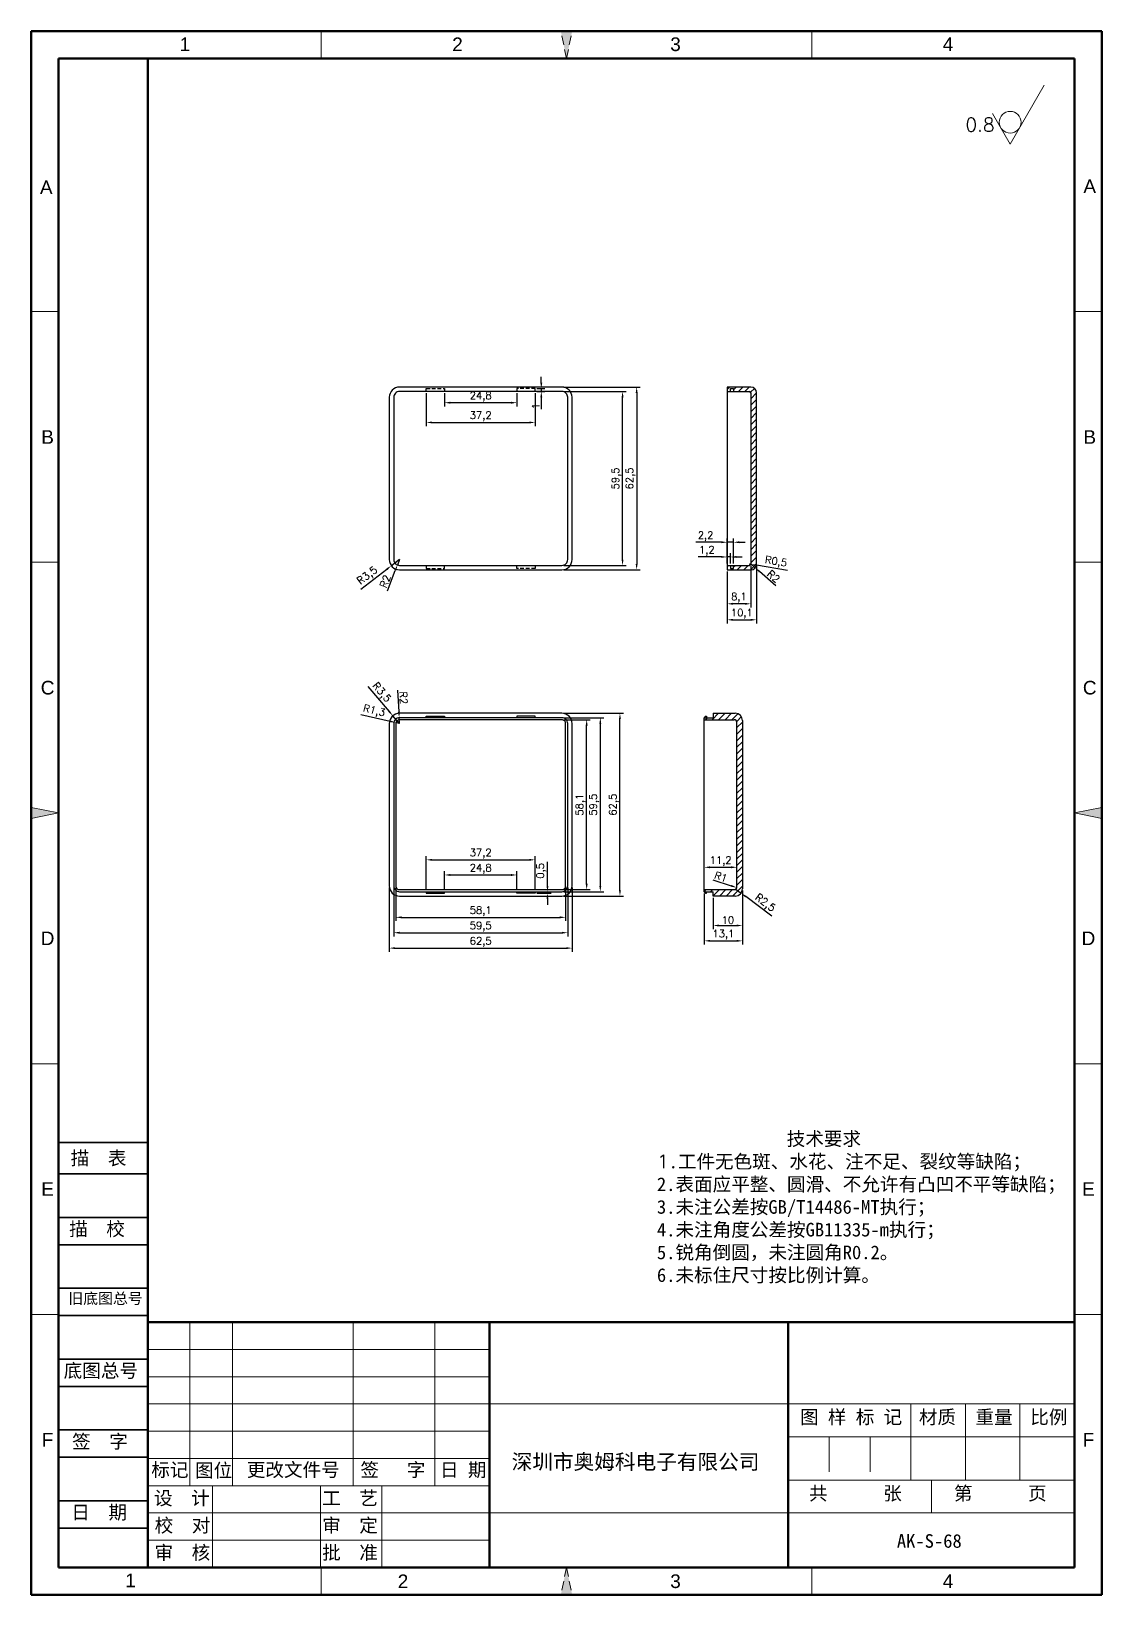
# Model space of a CAD drawing. Header units: millimetres. Extents: x 13947 to 14313, y 609 to 1143.
import ezdxf
from ezdxf.enums import TextEntityAlignment as Align

# ---------------------------------------------------------------- set-up
doc = ezdxf.new("R2010")
doc.units = ezdxf.units.MM
for name, pattern in [('ACAD_ISO10W100', [18, 12, -3, 0, -3]), ('DASHED', [19.05, 12.7, -6.35]), ('HIDDEN2', [4.7625, 3.175, -1.5875])]:
    doc.linetypes.add(name, pattern=pattern)
for name, color, linetype, lineweight in [('dim', 82, 'Continuous', 9), ('图层1', 7, 'ACAD_ISO10W100', 15), ('图层2', 7, 'Continuous', 30), ('图层3', 7, 'Continuous', 15), ('图层4', 7, 'Continuous', 40), ('图层5', 7, 'HIDDEN2', 15), ('细实线', 3, 'Continuous', 18)]:
    doc.layers.add(name, color=color, linetype=linetype, lineweight=lineweight)
doc.layers.add('尺寸线', color=7, linetype='Continuous')
doc.styles.get("Standard").update_dxf_attribs({"font": 'txt', "bigfont": 'gbcbig.shx'})
doc.styles.add('样式 3', font='arial.ttf', dxfattribs={"height": 3.8})
doc.dimstyles.new('ISO-25', dxfattribs={"dimtxt": 2.5, "dimasz": 2.5, "dimexe": 1.25, "dimexo": 0.625, "dimtad": 1, "dimtxsty": 'Standard', "dimcen": 2.5, "dimadec": 0, "dimazin": 0, "dimtfac": 1, "dimtmove": 0, "dimatfit": 3, "dimfxl": 0, "dimarcsym": 0})
pattern_1 = [(45, (44.3834, 213.8668), (-1.12253202, 1.12253202), [])]

# ---------------------------------------------------------------- blocks, each defined once
blk = doc.blocks.new('*D157')
at = {"layer": 'Defpoints', "color": 0}
for p in [(14128.11, 909.94), (14147.97, 909.94), (14128.11, 847.44)]:
    blk.add_point(p, dxfattribs=at)
at = {"layer": 'dim', "color": 0, "lineweight": -2}
for p, q in [((14128.73, 909.94), (14149.22, 909.94)), ((14147.97, 849.44), (14147.97, 907.94)), ((14128.73, 847.44), (14149.22, 847.44))]:
    blk.add_line(p, q, dxfattribs=at)
at = {"layer": 'dim', "color": 0}
for points in [[(14147.64, 907.94), (14148.3, 907.94), (14147.97, 909.94)], [(14147.64, 849.44), (14148.3, 849.44), (14147.97, 847.44)]]:
    blk.add_solid(points, dxfattribs=at)
at = {"layer": 'dim', "color": 0, "insert": (14145.89, 878.69), "char_height": 2.5, "attachment_point": 5, "rotation": 90}
blk.add_mtext('62,5', dxfattribs=at)
blk = doc.blocks.new('*D158')
at = {"layer": 'Defpoints', "color": 0}
for p in [(14128.11, 908.44), (14128.11, 848.94), (14141.26, 848.94)]:
    blk.add_point(p, dxfattribs=at)
at = {"layer": 'dim', "color": 0, "lineweight": -2}
for p, q in [((14128.73, 908.44), (14142.51, 908.44)), ((14141.26, 906.44), (14141.26, 850.94)), ((14128.73, 848.94), (14142.51, 848.94))]:
    blk.add_line(p, q, dxfattribs=at)
at = {"layer": 'dim', "color": 0}
for points in [[(14140.92, 906.44), (14141.59, 906.44), (14141.26, 908.44)], [(14140.92, 850.94), (14141.59, 850.94), (14141.26, 848.94)]]:
    blk.add_solid(points, dxfattribs=at)
at = {"layer": 'dim', "color": 0, "insert": (14139.17, 878.69), "char_height": 2.5, "attachment_point": 5, "rotation": 90}
blk.add_mtext('59,5', dxfattribs=at)
blk = doc.blocks.new('*D159')
at = {"layer": 'Defpoints', "color": 0}
for p in [(14128.11, 907.74), (14136.59, 907.74), (14128.11, 849.64)]:
    blk.add_point(p, dxfattribs=at)
at = {"layer": 'dim', "color": 0, "lineweight": -2}
for p, q in [((14128.73, 907.74), (14137.84, 907.74)), ((14136.59, 851.64), (14136.59, 905.74)), ((14128.73, 849.64), (14137.84, 849.64))]:
    blk.add_line(p, q, dxfattribs=at)
at = {"layer": 'dim', "color": 0}
for points in [[(14136.26, 905.74), (14136.93, 905.74), (14136.59, 907.74)], [(14136.26, 851.64), (14136.93, 851.64), (14136.59, 849.64)]]:
    blk.add_solid(points, dxfattribs=at)
at = {"layer": 'dim', "color": 0, "insert": (14134.51, 878.69), "char_height": 2.5, "attachment_point": 5, "rotation": 90}
blk.add_mtext('58,1', dxfattribs=at)
blk = doc.blocks.new('*D160')
at = {"layer": 'Defpoints', "color": 0}
for p in [(14069.11, 850.94), (14131.61, 850.94), (14131.61, 829.65)]:
    blk.add_point(p, dxfattribs=at)
at = {"layer": 'dim', "color": 0, "lineweight": -2}
for p, q in [((14069.11, 850.32), (14069.11, 828.4)), ((14131.61, 850.32), (14131.61, 828.4)), ((14071.11, 829.65), (14129.61, 829.65))]:
    blk.add_line(p, q, dxfattribs=at)
at = {"layer": 'dim', "color": 0}
for points in [[(14071.11, 829.98), (14071.11, 829.32), (14069.11, 829.65)], [(14129.61, 829.98), (14129.61, 829.32), (14131.61, 829.65)]]:
    blk.add_solid(points, dxfattribs=at)
at = {"layer": 'dim', "color": 0, "insert": (14100.36, 831.73), "char_height": 2.5, "attachment_point": 5}
blk.add_mtext('62,5', dxfattribs=at)
blk = doc.blocks.new('*D161')
at = {"layer": 'Defpoints', "color": 0}
for p in [(14070.61, 850.94), (14130.11, 850.94), (14130.11, 834.9)]:
    blk.add_point(p, dxfattribs=at)
at = {"layer": 'dim', "color": 0, "lineweight": -2}
for p, q in [((14070.61, 850.32), (14070.61, 833.65)), ((14130.11, 850.32), (14130.11, 833.65)), ((14072.61, 834.9), (14128.11, 834.9))]:
    blk.add_line(p, q, dxfattribs=at)
at = {"layer": 'dim', "color": 0}
for points in [[(14072.61, 835.24), (14072.61, 834.57), (14070.61, 834.9)], [(14128.11, 835.24), (14128.11, 834.57), (14130.11, 834.9)]]:
    blk.add_solid(points, dxfattribs=at)
at = {"layer": 'dim', "color": 0, "insert": (14100.36, 836.99), "char_height": 2.5, "attachment_point": 5}
blk.add_mtext('59,5', dxfattribs=at)
blk = doc.blocks.new('*D162')
at = {"layer": 'Defpoints', "color": 0}
for p in [(14071.31, 850.94), (14129.41, 850.94), (14129.41, 840.17)]:
    blk.add_point(p, dxfattribs=at)
at = {"layer": 'dim', "color": 0, "lineweight": -2}
for p, q in [((14071.31, 850.32), (14071.31, 838.92)), ((14129.41, 850.32), (14129.41, 838.92)), ((14073.31, 840.17), (14127.41, 840.17))]:
    blk.add_line(p, q, dxfattribs=at)
at = {"layer": 'dim', "color": 0}
for points in [[(14073.31, 840.51), (14073.31, 839.84), (14071.31, 840.17)], [(14127.41, 840.51), (14127.41, 839.84), (14129.41, 840.17)]]:
    blk.add_solid(points, dxfattribs=at)
at = {"layer": 'dim', "color": 0, "insert": (14100.36, 842.26), "char_height": 2.5, "attachment_point": 5}
blk.add_mtext('58,1', dxfattribs=at)
blk = doc.blocks.new('*D163')
at = {"layer": 'Defpoints', "color": 0}
for p in [(14112.76, 854.66), (14087.96, 848.94), (14112.76, 848.94)]:
    blk.add_point(p, dxfattribs=at)
at = {"layer": 'dim', "color": 0, "lineweight": -2}
for p, q in [((14087.96, 849.57), (14087.96, 855.91)), ((14112.76, 849.57), (14112.76, 855.91)), ((14089.96, 854.66), (14110.76, 854.66))]:
    blk.add_line(p, q, dxfattribs=at)
at = {"layer": 'dim', "color": 0}
for points in [[(14089.96, 854.99), (14089.96, 854.32), (14087.96, 854.66)], [(14110.76, 854.99), (14110.76, 854.32), (14112.76, 854.66)]]:
    blk.add_solid(points, dxfattribs=at)
at = {"layer": 'dim', "color": 0, "insert": (14100.36, 856.74), "char_height": 2.5, "attachment_point": 5}
blk.add_mtext('24,8', dxfattribs=at)
blk = doc.blocks.new('*D164')
at = {"layer": 'Defpoints', "color": 0}
for p in [(14118.96, 859.83), (14081.76, 848.94), (14118.96, 848.94)]:
    blk.add_point(p, dxfattribs=at)
at = {"layer": 'dim', "color": 0, "lineweight": -2}
for p, q in [((14081.76, 849.57), (14081.76, 861.08)), ((14118.96, 849.57), (14118.96, 861.08)), ((14083.76, 859.83), (14116.96, 859.83))]:
    blk.add_line(p, q, dxfattribs=at)
at = {"layer": 'dim', "color": 0}
for points in [[(14083.76, 860.17), (14083.76, 859.5), (14081.76, 859.83)], [(14116.96, 860.17), (14116.96, 859.5), (14118.96, 859.83)]]:
    blk.add_solid(points, dxfattribs=at)
at = {"layer": 'dim', "color": 0, "insert": (14100.36, 861.92), "char_height": 2.5, "attachment_point": 5}
blk.add_mtext('37,2', dxfattribs=at)
blk = doc.blocks.new('*D165')
at = {"layer": 'Defpoints', "color": 0}
for p in [(14118.96, 848.94), (14118.96, 848.44), (14123.19, 848.94)]:
    blk.add_point(p, dxfattribs=at)
at = {"layer": 'dim', "color": 0, "lineweight": -2}
for p, q in [((14123.19, 850.94), (14123.19, 859.19)), ((14119.58, 848.94), (14124.44, 848.94)), ((14119.58, 848.44), (14124.44, 848.44)), ((14123.19, 848.44), (14123.19, 848.94)), ((14123.19, 846.44), (14123.19, 844.44))]:
    blk.add_line(p, q, dxfattribs=at)
at = {"layer": 'dim', "color": 0}
for points in [[(14122.86, 850.94), (14123.53, 850.94), (14123.19, 848.94)], [(14122.86, 846.44), (14123.53, 846.44), (14123.19, 848.44)]]:
    blk.add_solid(points, dxfattribs=at)
at = {"layer": 'dim', "color": 0, "insert": (14121.11, 856.07), "char_height": 2.5, "attachment_point": 5, "rotation": 90}
blk.add_mtext('0,5', dxfattribs=at)
blk = doc.blocks.new('*D166')
at = {"layer": 'Defpoints', "color": 0}
for p in [(14070.33, 909.1), (14072.61, 906.44)]:
    blk.add_point(p, dxfattribs=at)
at = {"layer": 'dim', "color": 0, "lineweight": -2}
for p, q in [((14061.75, 919.08), (14069.03, 910.61)), ((14072.61, 906.44), (14070.33, 909.1))]:
    blk.add_line(p, q, dxfattribs=at)
at = {"layer": 'dim', "color": 0}
blk.add_solid([(14069.28, 910.83), (14068.77, 910.4), (14070.33, 909.1)], dxfattribs=at)
at = {"layer": 'dim', "color": 0, "insert": (14066.32, 916.96), "char_height": 2.5, "attachment_point": 5, "rotation": 310.6615}
blk.add_mtext('R3,5', dxfattribs=at)
blk = doc.blocks.new('*D167')
at = {"layer": 'Defpoints', "color": 0}
for p in [(14072.49, 908.44), (14072.61, 906.44)]:
    blk.add_point(p, dxfattribs=at)
at = {"layer": 'dim', "color": 0, "lineweight": -2}
for p, q in [((14071.93, 917.84), (14072.37, 910.43)), ((14072.61, 906.44), (14072.49, 908.44))]:
    blk.add_line(p, q, dxfattribs=at)
at = {"layer": 'dim', "color": 0}
blk.add_solid([(14072.71, 910.45), (14072.04, 910.41), (14072.49, 908.44)], dxfattribs=at)
at = {"layer": 'dim', "color": 0, "insert": (14073.96, 915.25), "char_height": 2.5, "attachment_point": 5, "rotation": 273.4022}
blk.add_mtext('R2', dxfattribs=at)
blk = doc.blocks.new('*D168')
at = {"layer": 'Defpoints', "color": 0}
for p in [(14071.34, 906.74), (14072.61, 906.44)]:
    blk.add_point(p, dxfattribs=at)
at = {"layer": 'dim', "color": 0, "lineweight": -2}
for p, q in [((14059.34, 909.56), (14069.4, 907.2)), ((14072.61, 906.44), (14071.34, 906.74))]:
    blk.add_line(p, q, dxfattribs=at)
at = {"layer": 'dim', "color": 0}
blk.add_solid([(14069.47, 907.52), (14069.32, 906.87), (14071.34, 906.74)], dxfattribs=at)
at = {"layer": 'dim', "color": 0, "insert": (14063.87, 910.63), "char_height": 2.5, "attachment_point": 5, "rotation": 346.7789}
blk.add_mtext('R1,3', dxfattribs=at)
blk = doc.blocks.new('*D169')
at = {"layer": 'Defpoints', "color": 0}
for p in [(14176.79, 848.94), (14189.89, 849.94), (14189.89, 832.13)]:
    blk.add_point(p, dxfattribs=at)
at = {"layer": 'dim', "color": 0, "lineweight": -2}
for p, q in [((14176.79, 848.32), (14176.79, 830.88)), ((14189.89, 849.32), (14189.89, 830.88)), ((14178.79, 832.13), (14187.89, 832.13))]:
    blk.add_line(p, q, dxfattribs=at)
at = {"layer": 'dim', "color": 0}
for points in [[(14178.79, 832.46), (14178.79, 831.8), (14176.79, 832.13)], [(14187.89, 832.46), (14187.89, 831.8), (14189.89, 832.13)]]:
    blk.add_solid(points, dxfattribs=at)
at = {"layer": 'dim', "color": 0, "insert": (14183.34, 834.21), "char_height": 2.5, "attachment_point": 5}
blk.add_mtext('13,1', dxfattribs=at)
blk = doc.blocks.new('*D170')
at = {"layer": 'Defpoints', "color": 0}
for p in [(14179.89, 847.44), (14189.89, 849.94), (14189.89, 837.37)]:
    blk.add_point(p, dxfattribs=at)
at = {"layer": 'dim', "color": 0, "lineweight": -2}
for p, q in [((14179.89, 846.82), (14179.89, 836.12)), ((14189.89, 849.32), (14189.89, 836.12)), ((14181.89, 837.37), (14187.89, 837.37))]:
    blk.add_line(p, q, dxfattribs=at)
at = {"layer": 'dim', "color": 0}
for points in [[(14181.89, 837.7), (14181.89, 837.03), (14179.89, 837.37)], [(14187.89, 837.7), (14187.89, 837.03), (14189.89, 837.37)]]:
    blk.add_solid(points, dxfattribs=at)
at = {"layer": 'dim', "color": 0, "insert": (14184.89, 839.24), "char_height": 2.5, "attachment_point": 5}
blk.add_mtext('10', dxfattribs=at)
blk = doc.blocks.new('*D171')
at = {"layer": 'Defpoints', "color": 0}
for p in [(14187.99, 857.28), (14187.99, 850.64), (14176.79, 849.64)]:
    blk.add_point(p, dxfattribs=at)
at = {"layer": 'dim', "color": 0, "lineweight": -2}
for p, q in [((14176.79, 850.27), (14176.79, 858.53)), ((14178.79, 857.28), (14185.99, 857.28)), ((14187.99, 851.27), (14187.99, 858.53))]:
    blk.add_line(p, q, dxfattribs=at)
at = {"layer": 'dim', "color": 0}
for points in [[(14178.79, 857.62), (14178.79, 856.95), (14176.79, 857.28)], [(14185.99, 857.62), (14185.99, 856.95), (14187.99, 857.28)]]:
    blk.add_solid(points, dxfattribs=at)
at = {"layer": 'dim', "color": 0, "insert": (14182.39, 859.37), "char_height": 2.5, "attachment_point": 5}
blk.add_mtext('11,2', dxfattribs=at)
blk = doc.blocks.new('*D172')
at = {"layer": 'Defpoints', "color": 0}
for p in [(14187.39, 849.94), (14189.39, 848.44)]:
    blk.add_point(p, dxfattribs=at)
at = {"layer": 'dim', "color": 0, "lineweight": -2}
for p, q in [((14187.39, 849.94), (14189.39, 848.44)), ((14199.92, 840.53), (14190.99, 847.24))]:
    blk.add_line(p, q, dxfattribs=at)
at = {"layer": 'dim', "color": 0}
blk.add_solid([(14191.19, 847.51), (14190.79, 846.97), (14189.39, 848.44)], dxfattribs=at)
at = {"layer": 'dim', "color": 0, "insert": (14197.5, 844.95), "char_height": 2.5, "attachment_point": 5, "rotation": 323.0933}
blk.add_mtext('R2,5', dxfattribs=at)
blk = doc.blocks.new('*D173')
at = {"layer": 'Defpoints', "color": 0}
for p in [(14186.99, 850.64), (14187.94, 850.33)]:
    blk.add_point(p, dxfattribs=at)
at = {"layer": 'dim', "color": 0, "lineweight": -2}
blk.add_line((14179.77, 852.97), (14186.04, 850.95), dxfattribs=at)
at = {"layer": 'dim', "color": 0}
blk.add_solid([(14186.14, 851.27), (14185.93, 850.63), (14187.94, 850.33)], dxfattribs=at)
at = {"layer": 'dim', "color": 0, "insert": (14182.53, 854.05), "char_height": 2.5, "attachment_point": 5, "rotation": 342.1233}
blk.add_mtext('R1', dxfattribs=at)
blk = doc.blocks.new('*D174')
at = {"layer": 'Defpoints', "color": 0}
for p in [(14184.6, 959.02), (14194.7, 961.02), (14194.7, 941.92)]:
    blk.add_point(p, dxfattribs=at)
at = {"layer": 'dim', "color": 0, "lineweight": -2}
for p, q in [((14184.6, 958.39), (14184.6, 940.67)), ((14194.7, 960.39), (14194.7, 940.67)), ((14186.6, 941.92), (14192.7, 941.92))]:
    blk.add_line(p, q, dxfattribs=at)
at = {"layer": 'dim', "color": 0}
for points in [[(14186.6, 942.25), (14186.6, 941.59), (14184.6, 941.92)], [(14192.7, 942.25), (14192.7, 941.59), (14194.7, 941.92)]]:
    blk.add_solid(points, dxfattribs=at)
at = {"layer": 'dim', "color": 0, "insert": (14189.65, 944), "char_height": 2.5, "attachment_point": 5}
blk.add_mtext('10,1', dxfattribs=at)
blk = doc.blocks.new('*D175')
at = {"layer": 'Defpoints', "color": 0}
for p in [(14184.6, 959.02), (14192.7, 961.02), (14184.6, 947.39)]:
    blk.add_point(p, dxfattribs=at)
at = {"layer": 'dim', "color": 0, "lineweight": -2}
for p, q in [((14184.6, 958.39), (14184.6, 946.14)), ((14192.7, 960.39), (14192.7, 946.14)), ((14190.7, 947.39), (14186.6, 947.39))]:
    blk.add_line(p, q, dxfattribs=at)
at = {"layer": 'dim', "color": 0}
for points in [[(14186.6, 947.73), (14186.6, 947.06), (14184.6, 947.39)], [(14190.7, 947.73), (14190.7, 947.06), (14192.7, 947.39)]]:
    blk.add_solid(points, dxfattribs=at)
at = {"layer": 'dim', "color": 0, "insert": (14188.65, 949.48), "char_height": 2.5, "attachment_point": 5}
blk.add_mtext('8,1', dxfattribs=at)
blk = doc.blocks.new('*D176')
at = {"layer": 'Defpoints', "color": 0}
for p in [(14184.6, 963.41), (14184.6, 960.52), (14185.8, 960.52)]:
    blk.add_point(p, dxfattribs=at)
at = {"layer": 'dim', "color": 0, "lineweight": -2}
for p, q in [((14182.6, 963.41), (14174.77, 963.41)), ((14184.6, 961.14), (14184.6, 964.66)), ((14185.8, 963.41), (14184.6, 963.41)), ((14185.8, 961.14), (14185.8, 964.66)), ((14187.8, 963.41), (14189.8, 963.41))]:
    blk.add_line(p, q, dxfattribs=at)
at = {"layer": 'dim', "color": 0}
for points in [[(14182.6, 963.75), (14182.6, 963.08), (14184.6, 963.41)], [(14187.8, 963.75), (14187.8, 963.08), (14185.8, 963.41)]]:
    blk.add_solid(points, dxfattribs=at)
at = {"layer": 'dim', "color": 0, "insert": (14177.68, 965.5), "char_height": 2.5, "attachment_point": 5}
blk.add_mtext('1,2', dxfattribs=at)
blk = doc.blocks.new('*D177')
at = {"layer": 'Defpoints', "color": 0}
for p in [(14184.6, 968.44), (14184.6, 960.52), (14186.8, 960.52)]:
    blk.add_point(p, dxfattribs=at)
at = {"layer": 'dim', "color": 0, "lineweight": -2}
for p, q in [((14182.6, 968.44), (14173.93, 968.44)), ((14184.6, 961.14), (14184.6, 969.69)), ((14186.8, 968.44), (14184.6, 968.44)), ((14186.8, 961.14), (14186.8, 969.69)), ((14188.8, 968.44), (14190.8, 968.44))]:
    blk.add_line(p, q, dxfattribs=at)
at = {"layer": 'dim', "color": 0}
for points in [[(14182.6, 968.78), (14182.6, 968.11), (14184.6, 968.44)], [(14188.8, 968.78), (14188.8, 968.11), (14186.8, 968.44)]]:
    blk.add_solid(points, dxfattribs=at)
at = {"layer": 'dim', "color": 0, "insert": (14177.27, 970.53), "char_height": 2.5, "attachment_point": 5}
blk.add_mtext('2,2', dxfattribs=at)
blk = doc.blocks.new('*D178')
at = {"layer": 'Defpoints', "color": 0}
for p in [(14192.7, 961.02), (14194.21, 959.71)]:
    blk.add_point(p, dxfattribs=at)
at = {"layer": 'dim', "color": 0, "lineweight": -2}
for p, q in [((14192.7, 961.02), (14194.21, 959.71)), ((14201.33, 953.55), (14195.72, 958.4))]:
    blk.add_line(p, q, dxfattribs=at)
at = {"layer": 'dim', "color": 0}
blk.add_solid([(14195.94, 958.65), (14195.51, 958.15), (14194.21, 959.71)], dxfattribs=at)
at = {"layer": 'dim', "color": 0, "insert": (14200.51, 956.74), "char_height": 2.5, "attachment_point": 5, "rotation": 319.1354}
blk.add_mtext('R2', dxfattribs=at)
blk = doc.blocks.new('*D179')
at = {"layer": 'Defpoints', "color": 0}
for p in [(14192.2, 961.02), (14192.69, 960.93)]:
    blk.add_point(p, dxfattribs=at)
at = {"layer": 'dim', "color": 0, "lineweight": -2}
for p, q in [((14192.2, 961.02), (14192.69, 960.93)), ((14205.27, 958.82), (14194.66, 960.6))]:
    blk.add_line(p, q, dxfattribs=at)
at = {"layer": 'dim', "color": 0}
blk.add_solid([(14194.72, 960.93), (14194.61, 960.27), (14192.69, 960.93)], dxfattribs=at)
at = {"layer": 'dim', "color": 0, "insert": (14201.3, 961.6), "char_height": 2.5, "attachment_point": 5, "rotation": 350.452}
blk.add_mtext('R0,5', dxfattribs=at)
blk = doc.blocks.new('*D180')
at = {"layer": 'Defpoints', "color": 0}
for p in [(14128.11, 1021.52), (14128.11, 959.02), (14153.69, 959.02)]:
    blk.add_point(p, dxfattribs=at)
at = {"layer": 'dim', "color": 0, "lineweight": -2}
for p, q in [((14128.73, 1021.52), (14154.94, 1021.52)), ((14153.69, 1019.52), (14153.69, 961.02)), ((14128.73, 959.02), (14154.94, 959.02))]:
    blk.add_line(p, q, dxfattribs=at)
at = {"layer": 'dim', "color": 0}
for points in [[(14153.35, 1019.52), (14154.02, 1019.52), (14153.69, 1021.52)], [(14153.35, 961.02), (14154.02, 961.02), (14153.69, 959.02)]]:
    blk.add_solid(points, dxfattribs=at)
at = {"layer": 'dim', "color": 0, "insert": (14151.6, 990.27), "char_height": 2.5, "attachment_point": 5, "rotation": 90}
blk.add_mtext('62,5', dxfattribs=at)
blk = doc.blocks.new('*D181')
at = {"layer": 'Defpoints', "color": 0}
for p in [(14128.11, 1020.02), (14148.87, 1020.02), (14128.11, 960.52)]:
    blk.add_point(p, dxfattribs=at)
at = {"layer": 'dim', "color": 0, "lineweight": -2}
for p, q in [((14128.73, 1020.02), (14150.12, 1020.02)), ((14148.87, 962.52), (14148.87, 1018.02)), ((14128.73, 960.52), (14150.12, 960.52))]:
    blk.add_line(p, q, dxfattribs=at)
at = {"layer": 'dim', "color": 0}
for points in [[(14148.54, 1018.02), (14149.2, 1018.02), (14148.87, 1020.02)], [(14148.54, 962.52), (14149.2, 962.52), (14148.87, 960.52)]]:
    blk.add_solid(points, dxfattribs=at)
at = {"layer": 'dim', "color": 0, "insert": (14146.79, 990.27), "char_height": 2.5, "attachment_point": 5, "rotation": 90}
blk.add_mtext('59,5', dxfattribs=at)
blk = doc.blocks.new('*D182')
at = {"layer": 'Defpoints', "color": 0}
for p in [(14118.96, 1021.02), (14118.96, 1020.02), (14121.08, 1020.02)]:
    blk.add_point(p, dxfattribs=at)
at = {"layer": 'dim', "color": 0, "lineweight": -2}
for p, q in [((14121.08, 1023.02), (14121.08, 1025.02)), ((14119.58, 1021.02), (14122.33, 1021.02)), ((14119.58, 1020.02), (14122.33, 1020.02)), ((14121.08, 1021.02), (14121.08, 1020.02)), ((14121.08, 1018.02), (14121.08, 1013.93))]:
    blk.add_line(p, q, dxfattribs=at)
at = {"layer": 'dim', "color": 0}
for points in [[(14120.75, 1023.02), (14121.41, 1023.02), (14121.08, 1021.02)], [(14120.75, 1018.02), (14121.41, 1018.02), (14121.08, 1020.02)]]:
    blk.add_solid(points, dxfattribs=at)
at = {"layer": 'dim', "color": 0, "insert": (14119.21, 1014.97), "char_height": 2.5, "attachment_point": 5, "rotation": 90}
blk.add_mtext('1', dxfattribs=at)
blk = doc.blocks.new('*D183')
at = {"layer": 'Defpoints', "color": 0}
for p in [(14087.96, 1020.02), (14087.96, 1016.17), (14112.76, 1020.02)]:
    blk.add_point(p, dxfattribs=at)
at = {"layer": 'dim', "color": 0, "lineweight": -2}
for p, q in [((14087.96, 1019.39), (14087.96, 1014.92)), ((14110.76, 1016.17), (14089.96, 1016.17)), ((14112.76, 1019.39), (14112.76, 1014.92))]:
    blk.add_line(p, q, dxfattribs=at)
at = {"layer": 'dim', "color": 0}
for points in [[(14089.96, 1016.5), (14089.96, 1015.83), (14087.96, 1016.17)], [(14110.76, 1016.5), (14110.76, 1015.83), (14112.76, 1016.17)]]:
    blk.add_solid(points, dxfattribs=at)
at = {"layer": 'dim', "color": 0, "insert": (14100.36, 1018.25), "char_height": 2.5, "attachment_point": 5}
blk.add_mtext('24,8', dxfattribs=at)
blk = doc.blocks.new('*D184')
at = {"layer": 'Defpoints', "color": 0}
for p in [(14081.76, 1020.02), (14118.96, 1020.02), (14118.96, 1009.41)]:
    blk.add_point(p, dxfattribs=at)
at = {"layer": 'dim', "color": 0, "lineweight": -2}
for p, q in [((14081.76, 1019.39), (14081.76, 1008.16)), ((14118.96, 1019.39), (14118.96, 1008.16)), ((14083.76, 1009.41), (14116.96, 1009.41))]:
    blk.add_line(p, q, dxfattribs=at)
at = {"layer": 'dim', "color": 0}
for points in [[(14083.76, 1009.74), (14083.76, 1009.07), (14081.76, 1009.41)], [(14116.96, 1009.74), (14116.96, 1009.07), (14118.96, 1009.41)]]:
    blk.add_solid(points, dxfattribs=at)
at = {"layer": 'dim', "color": 0, "insert": (14100.36, 1011.49), "char_height": 2.5, "attachment_point": 5}
blk.add_mtext('37,2', dxfattribs=at)
blk = doc.blocks.new('*D185')
at = {"layer": 'Defpoints', "color": 0}
for p in [(14072.61, 962.52), (14069.82, 960.4)]:
    blk.add_point(p, dxfattribs=at)
at = {"layer": 'dim', "color": 0, "lineweight": -2}
for p, q in [((14072.61, 962.52), (14069.82, 960.4)), ((14059.34, 952.44), (14068.23, 959.19))]:
    blk.add_line(p, q, dxfattribs=at)
at = {"layer": 'dim', "color": 0}
blk.add_solid([(14068.03, 959.45), (14068.43, 958.92), (14069.82, 960.4)], dxfattribs=at)
at = {"layer": 'dim', "color": 0, "insert": (14061.73, 956.87), "char_height": 2.5, "attachment_point": 5, "rotation": 37.217}
blk.add_mtext('R3,5', dxfattribs=at)
blk = doc.blocks.new('*D186')
at = {"layer": 'Defpoints', "color": 0}
for p in [(14072.61, 962.52), (14071.89, 960.65)]:
    blk.add_point(p, dxfattribs=at)
at = {"layer": 'dim', "color": 0, "lineweight": -2}
for p, q in [((14072.61, 962.52), (14071.89, 960.65)), ((14068.48, 951.87), (14071.16, 958.79))]:
    blk.add_line(p, q, dxfattribs=at)
at = {"layer": 'dim', "color": 0}
blk.add_solid([(14070.85, 958.91), (14071.48, 958.67), (14071.89, 960.65)], dxfattribs=at)
at = {"layer": 'dim', "color": 0, "insert": (14067.71, 955.07), "char_height": 2.5, "attachment_point": 5, "rotation": 68.8112}
blk.add_mtext('R2', dxfattribs=at)

msp = doc.modelspace()

# ---------------------------------------------------------------- hatches: boundary and pattern name
h = msp.add_hatch()
h.set_pattern_fill('ANSI31', color=8, scale=0.5, style=0)
h.set_pattern_definition(pattern_1)
h.paths.add_polyline_path([(14194.699, 1019.516, 0.4142136), (14192.699, 1021.516), (14184.599, 1021.516), (14184.599, 1020.016), (14185.799, 1020.016), (14185.799, 1021.016), (14186.799, 1021.016), (14186.799, 1020.016), (14192.199, 1020.016, -0.4142136), (14192.699, 1019.516), (14192.699, 961.016, -0.4142136), (14192.199, 960.516), (14186.799, 960.516), (14186.799, 959.516), (14185.799, 959.516), (14185.799, 960.516), (14184.599, 960.516), (14184.599, 959.016), (14192.699, 959.016, 0.4142136), (14194.699, 961.016)])
h = msp.add_hatch()
h.set_pattern_fill('ANSI31', color=8, scale=0.5, style=0)
h.set_pattern_definition(pattern_1)
h.paths.add_polyline_path([(14187.389, 909.941), (14179.889, 909.941), (14179.889, 908.441), (14176.789, 908.441), (14176.789, 907.741), (14186.989, 907.741, -0.4142136), (14187.989, 906.741), (14187.989, 850.641, -0.4142136), (14186.989, 849.641), (14176.789, 849.641), (14176.789, 848.941), (14179.889, 848.941), (14179.889, 847.441), (14187.389, 847.441, 0.4142136), (14189.889, 849.941), (14189.889, 907.441, 0.4142136)])
at = {"layer": '图层1'}
for points in [[(13956.008, 875.851), (13946.69, 877.769), (13946.69, 873.933)], [(14303.386, 875.851), (14312.704, 877.769), (14312.704, 873.933)]]:
    msp.add_hatch(color=0, dxfattribs=at).paths.add_polyline_path(points)
at = {"layer": '图层5'}
for points in [[(14129.697, 1133.869), (14127.779, 1143.187), (14131.615, 1143.187)], [(14129.697, 617.833), (14127.779, 608.515), (14131.615, 608.515)]]:
    msp.add_hatch(color=0, dxfattribs=at).paths.add_polyline_path(points)

# ---------------------------------------------------------------- linework, layer by layer
for p, q in [((14192.699, 1021.516), (14184.599, 1021.516)), ((14184.599, 1021.516), (14184.599, 959.016)), ((14184.599, 1020.016), (14192.199, 1020.016)), ((14185.799, 1020.016), (14185.799, 1021.016)), ((14185.799, 1021.016), (14186.799, 1021.016)), ((14186.799, 1021.016), (14186.799, 1020.016)), ((14192.699, 1019.516), (14192.699, 961.016)), ((14194.699, 961.016), (14194.699, 1019.516)), ((14184.599, 960.516), (14192.199, 960.516)), ((14184.599, 959.016), (14192.699, 959.016)), ((14185.799, 960.516), (14185.799, 959.516)), ((14185.799, 959.516), (14186.799, 959.516)), ((14186.799, 959.516), (14186.799, 960.516)), ((14179.889, 909.941), (14187.389, 909.941)), ((14179.889, 909.941), (14179.889, 908.441)), ((14177.189, 908.941), (14176.789, 908.441)), ((14176.789, 848.941), (14176.789, 908.441)), ((14176.789, 908.441), (14179.889, 908.441)), ((14176.789, 907.741), (14186.989, 907.741)), ((14177.189, 908.941), (14177.589, 908.941)), ((14177.589, 908.941), (14177.589, 908.441)), ((14187.989, 850.641), (14187.989, 906.741)), ((14189.889, 907.441), (14189.889, 849.941)), ((14176.789, 849.641), (14186.989, 849.641)), ((14176.789, 848.941), (14179.889, 848.941)), ((14177.189, 848.441), (14176.789, 848.941)), ((14177.189, 848.441), (14177.589, 848.441)), ((14177.589, 848.441), (14177.589, 848.941)), ((14179.889, 847.441), (14179.889, 848.941)), ((14187.389, 847.441), (14179.889, 847.441))]:
    msp.add_line(p, q)
for points in [[(14072.61, 959.016), (14128.11, 959.016, 0.4142136), (14131.61, 962.516), (14131.61, 1018.016, 0.4142136), (14128.11, 1021.516), (14072.61, 1021.516, 0.4142136), (14069.11, 1018.016), (14069.11, 962.516, 0.4142136)], [(14072.61, 960.516), (14128.11, 960.516, 0.4142136), (14130.11, 962.516), (14130.11, 1018.016, 0.4142136), (14128.11, 1020.016), (14072.61, 1020.016, 0.4142136), (14070.61, 1018.016), (14070.61, 962.516, 0.4142136)], [(14072.61, 847.441), (14128.11, 847.441, 0.4142136), (14131.61, 850.941), (14131.61, 906.441, 0.4142136), (14128.11, 909.941), (14072.61, 909.941, 0.4142136), (14069.11, 906.441), (14069.11, 850.941, 0.4142136)], [(14072.61, 848.941), (14128.11, 848.941, 0.4142136), (14130.11, 850.941), (14130.11, 906.441, 0.4142136), (14128.11, 908.441), (14072.61, 908.441, 0.4142136), (14070.61, 906.441), (14070.61, 850.941, 0.4142136)], [(14072.61, 849.641), (14128.11, 849.641, 0.4142136), (14129.41, 850.941), (14129.41, 906.441, 0.4142136), (14128.11, 907.741), (14072.61, 907.741, 0.4142136), (14071.31, 906.441), (14071.31, 850.941, 0.4142136)]]:
    msp.add_lwpolyline(points, format="xyb", close=True)
at = {"color": 8, "linetype": 'DASHED', "ltscale": 0.1}
for points in [[(14081.76, 1020.016), (14081.76, 1021.016), (14087.96, 1021.016), (14087.96, 1020.016)], [(14118.96, 1020.016), (14118.96, 1021.016), (14112.76, 1021.016), (14112.76, 1020.016)], [(14081.76, 960.516), (14081.76, 959.516), (14087.96, 959.516), (14087.96, 960.516)], [(14118.96, 960.516), (14118.96, 959.516), (14112.76, 959.516), (14112.76, 960.516)]]:
    msp.add_lwpolyline(points, dxfattribs=at)
for points in [[(14081.76, 908.441), (14081.76, 908.941), (14087.96, 908.941), (14087.96, 908.441)], [(14118.96, 908.441), (14118.96, 908.941), (14112.76, 908.941), (14112.76, 908.441)], [(14081.76, 848.941), (14081.76, 848.441), (14087.96, 848.441), (14087.96, 848.941)], [(14118.96, 848.941), (14118.96, 848.441), (14112.76, 848.441), (14112.76, 848.941)]]:
    msp.add_lwpolyline(points)
for centre, radius, start, end in [((14192.699, 1019.516), 2, 0, 90), ((14192.199, 1019.516), 0.5, 0, 90), ((14192.199, 961.016), 0.5, 270, 0), ((14192.699, 961.016), 2, 270, 0), ((14187.389, 907.441), 2.5, 0, 90), ((14186.989, 906.741), 1, 0, 90), ((14186.989, 850.641), 1, 270, 0), ((14187.389, 849.941), 2.5, 270, 0)]:
    msp.add_arc(centre, radius, start, end)
at = {"layer": '图层1', "color": 0}
for p, q in [((14045.834, 1133.869), (14045.834, 1143.187)), ((14213.56, 1133.869), (14213.56, 1143.187)), ((13956.008, 1047.304), (13946.69, 1047.304)), ((14312.704, 1047.304), (14303.386, 1047.304)), ((13956.008, 961.577), (13946.69, 961.577)), ((14312.704, 961.577), (14303.386, 961.577)), ((13956.008, 875.851), (13946.69, 877.769)), ((14303.386, 875.851), (14312.704, 877.769)), ((13956.008, 875.851), (13946.69, 873.933)), ((14303.386, 875.851), (14312.704, 873.933)), ((13956.008, 790.124), (13946.69, 790.124)), ((14312.704, 790.124), (14303.386, 790.124)), ((13956.008, 704.398), (13946.69, 704.398)), ((14312.704, 704.398), (14303.386, 704.398)), ((14219.523, 662.56), (14219.523, 647.651)), ((14233.5, 662.56), (14233.5, 647.651)), ((14015.542, 645.787), (14015.542, 655.105)), ((14015.542, 645.787), (14015.542, 655.105))]:
    msp.add_line(p, q, dxfattribs=at)
at = {"layer": '图层2', "color": 0}
for p, q in [((13986.592, 763.195), (13956.008, 763.195)), ((13986.592, 752.441), (13956.008, 752.441)), ((13986.592, 752.441), (13970.346, 752.441)), ((13986.592, 737.532), (13956.008, 737.532)), ((13986.592, 728.214), (13956.008, 728.214)), ((13986.592, 728.214), (13970.346, 728.214)), ((13986.592, 728.214), (13970.346, 728.214)), ((13986.592, 713.305), (13956.008, 713.305)), ((13986.592, 703.987), (13956.008, 703.987)), ((13986.592, 703.987), (13970.346, 703.987)), ((13986.592, 689.078), (13956.008, 689.078)), ((13986.592, 679.76), (13956.008, 679.76)), ((13986.592, 679.76), (13970.346, 679.76)), ((13986.592, 664.851), (13956.008, 664.851)), ((13986.592, 655.533), (13956.008, 655.533)), ((13986.592, 655.533), (13970.346, 655.533)), ((13986.592, 640.624), (13956.008, 640.624)), ((13986.592, 631.306), (13956.008, 631.306))]:
    msp.add_line(p, q, dxfattribs=at)
at = {"layer": '图层3', "color": 0}
for p, q in [((14000.924, 645.787), (14000.924, 701.696)), ((14015.542, 655.105), (14015.542, 701.696)), ((14056.75, 645.898), (14056.75, 701.696)), ((14084.705, 645.924), (14084.705, 701.696)), ((14103.341, 692.378), (13986.592, 692.378)), ((14103.341, 683.06), (13986.592, 683.06)), ((14103.341, 683.06), (13986.592, 683.06)), ((14103.341, 673.742), (13986.592, 673.742)), ((14080.71, 673.742), (14303.386, 673.742)), ((14247.477, 673.742), (14247.477, 647.651)), ((14266.114, 673.742), (14266.114, 647.651)), ((14284.75, 673.742), (14284.75, 647.651)), ((14103.341, 664.424), (13986.592, 664.424)), ((14303.386, 662.56), (14205.546, 662.56)), ((14247.477, 662.56), (14247.477, 647.651)), ((14103.341, 655.105), (13986.592, 655.105)), ((14303.386, 647.651), (14205.546, 647.651)), ((14254.466, 647.651), (14254.466, 636.469)), ((14103.341, 645.787), (13986.592, 645.787)), ((14008.603, 617.833), (14008.603, 645.787)), ((14045.527, 617.833), (14045.527, 645.898)), ((14066.542, 617.944), (14066.542, 645.898)), ((14103.341, 636.469), (13986.592, 636.469)), ((14103.341, 636.469), (13987.099, 636.469)), ((14080.71, 636.469), (14303.386, 636.469)), ((13986.592, 631.306), (13986.328, 631.306)), ((14103.341, 627.151), (13986.592, 627.151)), ((14045.834, 617.833), (14045.834, 608.515)), ((14213.56, 617.833), (14213.56, 608.515)), ((14213.56, 617.833), (14213.56, 608.515))]:
    msp.add_line(p, q, dxfattribs=at)
at = {"layer": '图层4', "color": 0}
for p, q in [((13986.592, 617.833), (13986.592, 1133.869)), ((13986.592, 701.696), (13986.592, 617.833)), ((14303.386, 701.696), (13986.592, 701.696)), ((14163.181, 701.696), (13995.456, 701.696)), ((14103.341, 617.833), (14103.341, 701.696)), ((14205.546, 617.833), (14205.546, 701.696)), ((13986.592, 662.56), (13986.592, 617.833))]:
    msp.add_line(p, q, dxfattribs=at)
at = {"layer": '图层5', "color": 0}
for p, q in [((14129.697, 1133.869), (14127.779, 1143.187)), ((14129.697, 1133.869), (14131.615, 1143.187)), ((14103.341, 645.787), (13986.592, 645.787)), ((14129.697, 617.833), (14127.779, 608.515)), ((14129.697, 617.833), (14131.615, 608.515))]:
    msp.add_line(p, q, dxfattribs=at)
at = {"layer": '尺寸线', "color": 0, "lineweight": 40}
for p, q in [((13946.69, 1143.187), (14312.704, 1143.187)), ((13946.69, 1143.187), (13946.69, 608.515)), ((14312.704, 1143.187), (14312.704, 608.515)), ((13956.008, 1133.869), (14303.386, 1133.869)), ((13956.008, 1133.869), (13956.008, 617.833)), ((14303.386, 1133.869), (14303.386, 617.833)), ((13956.008, 617.833), (14303.386, 617.833)), ((13946.69, 608.515), (14312.704, 608.515))]:
    msp.add_line(p, q, dxfattribs=at)
at = {"layer": '细实线', "color": 0}
for p, q in [((14281.413, 1104.607), (14293.06, 1124.781)), ((14275.347, 1115.114), (14281.413, 1104.607))]:
    msp.add_line(p, q, dxfattribs=at)
msp.add_circle((14281.413, 1112.062), 3.727, dxfattribs=at)

# ---------------------------------------------------------------- texts
at = {"layer": '图层1', "color": 0, "style": '样式 3'}
for s, p in [('B', (13952.265, 1004.44)), ('B', (14308.598, 1004.44)), ('C', (13952.265, 918.714)), ('C', (14308.598, 918.714)), ('D', (13952.265, 832.988)), ('D', (14308.162, 832.988)), ('E', (13952.265, 747.261)), ('E', (14308.162, 747.261)), ('F', (13952.265, 661.535)), ('F', (14308.162, 661.535))]:
    msp.add_text(s, height=4.659, dxfattribs=at).set_placement(p, align=Align.MIDDLE)
at = {"layer": '图层1', "color": 0, "attachment_point": 1}
for s, insert, char_height, width in [('{\\fSimSun|b0|i0|c134|p2;图 样 标 记}', (14209.548, 671.627), 4.65904, 57.80249), ('{\\fSimSun|b0|i0|c134|p2;材质 }', (14250.183, 671.608), 4.65904, 38.85696), ('{\\fSimSun|b0|i0|c134|p2;标记}', (13987.736, 653.56), 4.65904, 13.04532), ('{\\fSimSun|b0|i0|c134|p2;图位}', (14002.698, 653.371), 4.65904, 13.04532), ('{\\fSimSun|b0|i0|c134|p2;更改文件号}', (14020.387, 653.56), 4.65904, 38.85696), ('{\\fSimSun|b0|i0|c134|p2;深圳市奥姆科电子有限公司}', (14110.943, 656.574), 5.17671, 97.8156), ('{\\fSimSun|b0|i0|c134|p2;审  核}', (13988.833, 625.253), 4.65904, 37.78166), ('{\\fSimSun|b0|i0|c134|p2;批  准}', (14046.151, 625.253), 4.65904, 38.85696)]:
    msp.add_mtext(s, dxfattribs=dict(at, insert=insert, char_height=char_height, width=width))
at = {"layer": '图层2', "color": 0, "attachment_point": 1}
for s, insert, char_height, width in [('{\\fSimSun|b0|i0|c134|p2;描\\fSimSun|b0|i0|c0|p2;  \\fSimSun|b0|i0|c134|p2;表}', (13960.172, 760.159), 4.65899, 52.20712), ('{\\fSimSun|b0|i0|c134|p2;描\\fSimSun|b0|i0|c0|p2;  \\fSimSun|b0|i0|c134|p2;校}', (13959.641, 735.932), 4.65899, 52.20712), ('{\\fSimSun|b0|i0|c134|p2;旧底图总号}', (13959.379, 711.706), 3.72723, 52.20712), ('{\\fSimSun|b0|i0|c134|p2;底图总号}', (13957.763, 687.479), 4.65899, 52.20712), ('{\\fSimSun|b0|i0|c134|p2;重量 }', (14269.528, 671.608), 4.65904, 38.85696), ('{\\fSimSun|b0|i0|c134|p2;比例 }', (14288.272, 671.608), 4.65904, 38.85696), ('{\\fSimSun|b0|i0|c134|p2;签\\fSimSun|b0|i0|c0|p2;  \\fSimSun|b0|i0|c134|p2;字}', (13960.649, 663.252), 4.65899, 52.20712), ('{\\fSimSun|b0|i0|c134|p2;签   字}', (14059.238, 653.56), 4.65904, 38.85696), ('{\\fSimSun|b0|i0|c134|p2;日 期}', (14086.454, 653.56), 4.65904, 38.85696), ('{\\fSimSun|b0|i0|c134|p2;设  计}', (13988.652, 643.89), 4.65904, 36.11502), ('{\\fSimSun|b0|i0|c134|p2;工  艺}', (14046.151, 643.89), 4.65904, 38.85696), ('{\\fSimSun|b0|i0|c134|p2;共      张}', (14212.619, 645.536), 4.65904, 51.54798), ('{\\fSimSun|b0|i0|c134|p2;第      页}', (14262.159, 645.536), 4.65904, 47.84668), ('{\\fSimSun|b0|i0|c134|p2;日\\fSimSun|b0|i0|c0|p2;  \\fSimSun|b0|i0|c134|p2;期}', (13960.384, 639.026), 4.65899, 52.20712), ('{\\fSimSun|b0|i0|c134|p2;校  对}', (13988.876, 634.572), 4.65904, 33.7814), ('{\\fSimSun|b0|i0|c134|p2;审  定}', (14046.151, 634.572), 4.65904, 38.85696), ('{\\fSimSun|b0|i0|c134|p2;AK-S-68}', (14242.658, 629.232), 4.65904, 47.84668)]:
    msp.add_mtext(s, dxfattribs=dict(at, insert=insert, char_height=char_height, width=width))
at = {"layer": '图层3', "color": 0, "insert": (14160.615, 766.763), "char_height": 4.65904, "width": 220.67241, "attachment_point": 1}
msp.add_mtext('{\\fSimSun|b0|i0|c134|p54;              技术要求\\P}1{\\fSimSun|b0|i0|c134|p54;.工件无色斑、水花、注不足、裂纹等缺陷；\\P2.表面应平整、圆滑、不允许有凸凹不平等缺陷；\\P3.未注公差按GB/T14486-MT执行；\\P4.未注角度公差按GB11335-m执行；\\P5.锐角倒圆，未注圆角R0.2。}\\P{\\fSimSun|b0|i0|c134|p2;6.未标住尺寸按比例计算。}', dxfattribs=at)
at = {"layer": '图层5', "color": 0, "style": '样式 3'}
for s, p in [('1', (13999.244, 1138.753)), ('2', (14092.425, 1138.753)), ('3', (14166.969, 1138.753)), ('4', (14260.15, 1138.753)), ('A', (13951.813, 1089.827)), ('A', (14308.598, 1090.167)), ('1', (13980.608, 613.418)), ('2', (14073.788, 613.14)), ('3', (14166.969, 613.14)), ('4', (14260.15, 613.14))]:
    msp.add_text(s, height=4.659, dxfattribs=at).set_placement(p, align=Align.MIDDLE)
at = {"layer": '细实线', "color": 0, "insert": (14266.093, 1113.553), "char_height": 4.659, "width": 17.39429, "attachment_point": 1}
msp.add_mtext('0.8', dxfattribs=at)

# ---------------------------------------------------------------- dimensions: what is measured, and where the dimension line sits
at = {"layer": 'dim'}
for base, p1, p2, picture, middle in [((14121.081, 1020.016), (14118.96, 1021.016), (14118.96, 1020.016), '*D182', (14119.206, 1014.974)), ((14153.687, 959.016), (14128.11, 1021.516), (14128.11, 959.016), '*D180', (14151.603, 990.266)), ((14148.87, 1020.016), (14128.11, 960.516), (14128.11, 1020.016), '*D181', (14146.787, 990.266)), ((14147.97, 909.941), (14128.11, 847.441), (14128.11, 909.941), '*D157', (14145.887, 878.691)), ((14141.257, 848.941), (14128.11, 908.441), (14128.11, 848.941), '*D158', (14139.174, 878.691)), ((14136.595, 907.741), (14128.11, 849.641), (14128.11, 907.741), '*D159', (14134.512, 878.691)), ((14123.192, 848.941), (14118.96, 848.441), (14118.96, 848.941), '*D165', (14121.109, 856.066))]:
    dim = msp.add_linear_dim(base=base, p1=p1, p2=p2, angle=90, dimstyle='ISO-25', override={"dimasz": 2}, dxfattribs=at)
    dim.commit()
    dim.dimension.update_dxf_attribs({"geometry": picture, "text_midpoint": middle})
for base, p1, p2, picture, middle in [((14118.96, 1009.408), (14081.76, 1020.016), (14118.96, 1020.016), '*D184', (14100.36, 1011.491)), ((14087.96, 1016.167), (14112.76, 1020.016), (14087.96, 1020.016), '*D183', (14100.36, 1018.25)), ((14184.599, 968.442), (14186.799, 960.516), (14184.599, 960.516), '*D177', (14177.266, 970.525)), ((14184.599, 963.412), (14185.799, 960.516), (14184.599, 960.516), '*D176', (14177.683, 965.495)), ((14194.699, 941.921), (14184.599, 959.016), (14194.699, 961.016), '*D174', (14189.649, 944.004)), ((14184.599, 947.392), (14192.699, 961.016), (14184.599, 959.016), '*D175', (14188.649, 949.475)), ((14118.96, 859.835), (14081.76, 848.941), (14118.96, 848.941), '*D164', (14100.36, 861.918)), ((14187.989, 857.285), (14176.789, 849.641), (14187.989, 850.641), '*D171', (14182.389, 859.368)), ((14112.76, 854.658), (14087.96, 848.941), (14112.76, 848.941), '*D163', (14100.36, 856.741)), ((14131.61, 829.651), (14069.11, 850.941), (14131.61, 850.941), '*D160', (14100.36, 831.734)), ((14130.11, 834.904), (14070.61, 850.941), (14130.11, 850.941), '*D161', (14100.36, 836.987)), ((14129.41, 840.174), (14071.31, 850.941), (14129.41, 850.941), '*D162', (14100.36, 842.258)), ((14189.889, 832.129), (14176.789, 848.941), (14189.889, 849.941), '*D169', (14183.339, 834.212)), ((14189.889, 837.365), (14179.889, 847.441), (14189.889, 849.941), '*D170', (14184.889, 839.24))]:
    dim = msp.add_linear_dim(base=base, p1=p1, p2=p2, dimstyle='ISO-25', override={"dimasz": 2}, dxfattribs=at)
    dim.commit()
    dim.dimension.update_dxf_attribs({"geometry": picture, "text_midpoint": middle})
for center, mpoint, picture, middle in [((14072.61, 962.516), (14069.823, 960.399), '*D185', (14061.727, 956.866)), ((14072.61, 962.516), (14071.887, 960.651), '*D186', (14067.714, 955.074)), ((14192.199, 961.016), (14192.692, 960.933), '*D179', (14201.297, 961.598)), ((14192.699, 961.016), (14194.212, 959.707), '*D178', (14200.512, 956.736)), ((14072.61, 906.441), (14070.329, 909.096), '*D166', (14066.317, 916.965)), ((14072.61, 906.441), (14072.491, 908.437), '*D167', (14073.965, 915.245)), ((14072.61, 906.441), (14071.344, 906.738), '*D168', (14063.871, 910.634)), ((14187.389, 849.941), (14189.388, 848.44), '*D172', (14197.502, 844.951))]:
    dim = msp.add_radius_dim(center=center, mpoint=mpoint, dimstyle='ISO-25', override={"dimasz": 2}, dxfattribs=at)
    dim.commit()
    dim.dimension.update_dxf_attribs({"geometry": picture, "text_midpoint": middle})
dim = msp.add_radius_dim(center=(14186.989, 850.641), mpoint=(14187.94, 850.334), dimstyle='ISO-25', override={"dimasz": 2, "dimtmove": 1}, dxfattribs=at)
dim.commit()
dim.dimension.update_dxf_attribs({"geometry": '*D173', "text_midpoint": (14181.953, 852.265), "dimtype": 164})

doc.saveas('drawing.dxf')
